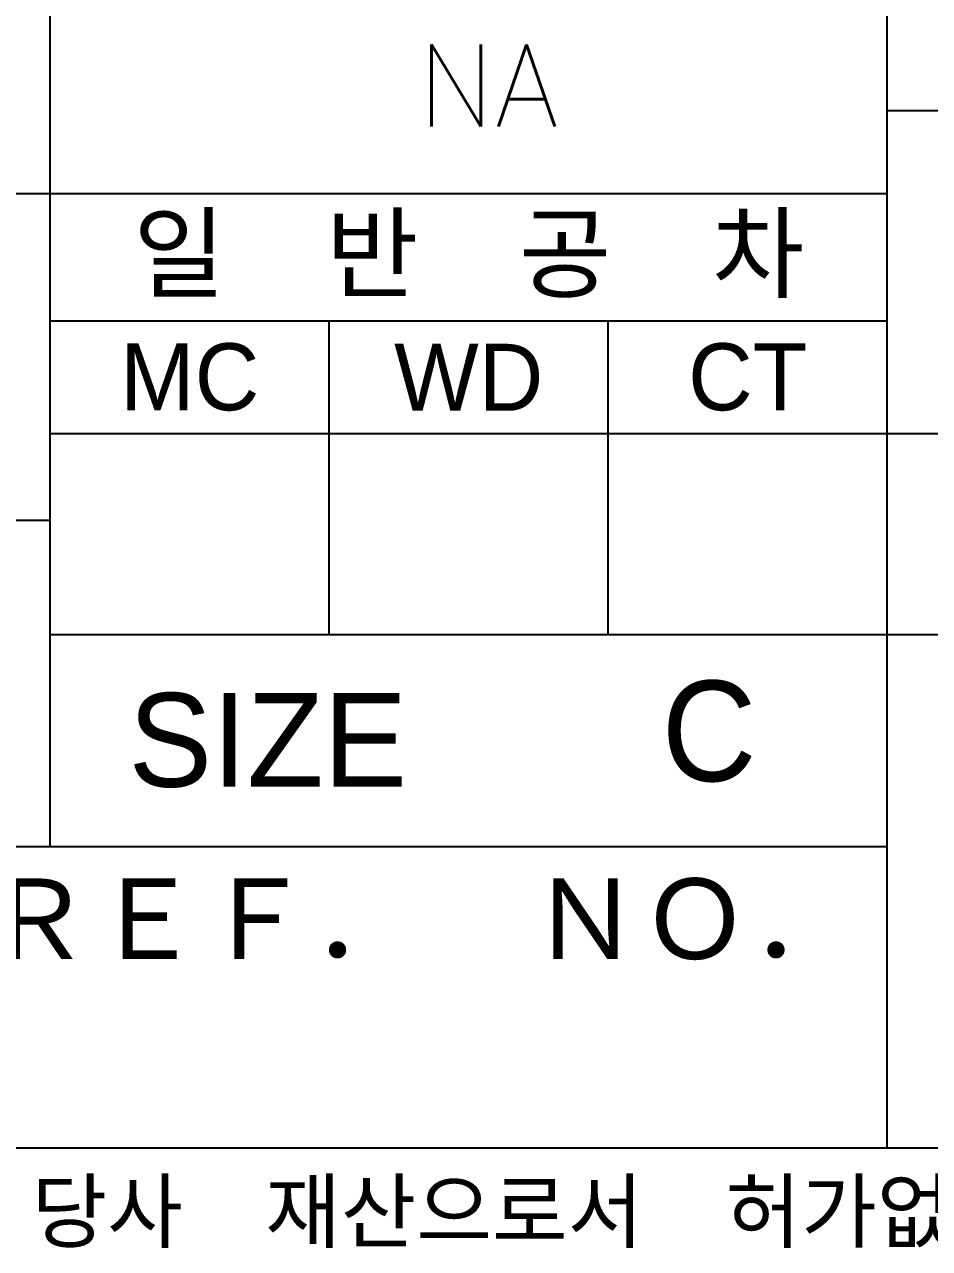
# Model space of a CAD drawing. Header units: millimetres. Extents: x 1063 to 1621, y 404 to 836.
# Drawn here: x 1452.39 to 1479.42, y 414.08 to 450.64 of the extents above; entities that cross this region are included whole.
import ezdxf
from ezdxf.enums import TextEntityAlignment as Align

# ---------------------------------------------------------------- set-up
doc = ezdxf.new("R2010")
doc.units = ezdxf.units.MM
doc.styles.add('ROMANS', font='txt', dxfattribs={"height": 0.2})
doc.styles.get("Standard").update_dxf_attribs({"font": 'txt.shx', "bigfont": 'whgtxt.shx'})

msp = doc.modelspace()

# ---------------------------------------------------------------- linework, layer by layer
at = {"color": 6, "linetype": 'Continuous'}
for p, q in [((1453.157, 426.09), (1453.157, 474.09)), ((1478.157, 417.09), (1478.157, 465.09)), ((1478.157, 448.073), (1593.657, 448.073)), ((1415.157, 445.59), (1478.157, 445.59)), ((1453.157, 441.79), (1478.157, 441.79)), ((1461.49, 432.423), (1461.49, 441.79)), ((1469.824, 432.423), (1469.824, 441.79)), ((1453.157, 438.423), (1478.157, 438.423)), ((1478.157, 438.423), (1593.657, 438.423)), ((1415.157, 435.84), (1453.157, 435.84)), ((1453.157, 432.423), (1593.657, 432.423)), ((1415.157, 426.09), (1478.157, 426.09))]:
    msp.add_line(p, q, dxfattribs=at)
at = {"color": 5, "linetype": 'Continuous'}
msp.add_line((1075.257, 417.09), (1608.657, 417.09), dxfattribs=at)

# ---------------------------------------------------------------- texts
at = {"color": 6}
msp.add_text('NA', height=2.4494, dxfattribs=at).set_placement((1466.229, 448.818), align=Align.MIDDLE_CENTER)
at = {"color": 4, "attachment_point": 5, "style": 'ROMANS'}
for s, insert, char_height in [('{\\fﾱﾼﾸﾲￃﾼ|b0|i0|c129|p49;일\u3000반\u3000공\u3000차 }', (1465.657, 443.69), 2.2), ('{\\fﾱﾼﾸﾲￃﾼ|b0|i0|c129|p49;MC }', (1457.324, 440.106), 2), ('{\\fﾱﾼﾸﾲￃﾼ|b0|i0|c129|p49;WD }', (1465.657, 440.106), 2), ('{\\fﾱﾼﾸﾲￃﾼ|b0|i0|c129|p49;CT }', (1473.99, 440.106), 2), ('{\\fGulim|b0|i0|c129|p50;C\\fﾱﾼﾸﾲￃﾼ|b0|i0|c129|p49; }', (1472.834, 429.522), 3), ('{\\fﾱﾼﾸﾲￃﾼ|b0|i0|c129|p49;SIZE }', (1459.657, 429.256), 2.8), ('{\\fﾱﾼﾸﾲￃﾼ|b0|i0|c129|p49;참고번호\u3000ＲＥＦ．\u3000ＮＯ． }', (1456.569, 423.826), 2.4)]:
    msp.add_mtext(s, dxfattribs=dict(at, insert=insert, char_height=char_height))
at = {"color": 6, "insert": (1438.657, 415.09), "char_height": 1.8, "attachment_point": 4, "style": 'ROMANS'}
msp.add_mtext('{\\fﾱﾼﾸﾲￃﾼ|b0|i0|c129|p49;본\u3000도면은\u3000당사\u3000재산으로서\u3000허가없이\u3000무단복사／배포\u3000금지함． }', dxfattribs=at)

doc.saveas('drawing.dxf')
